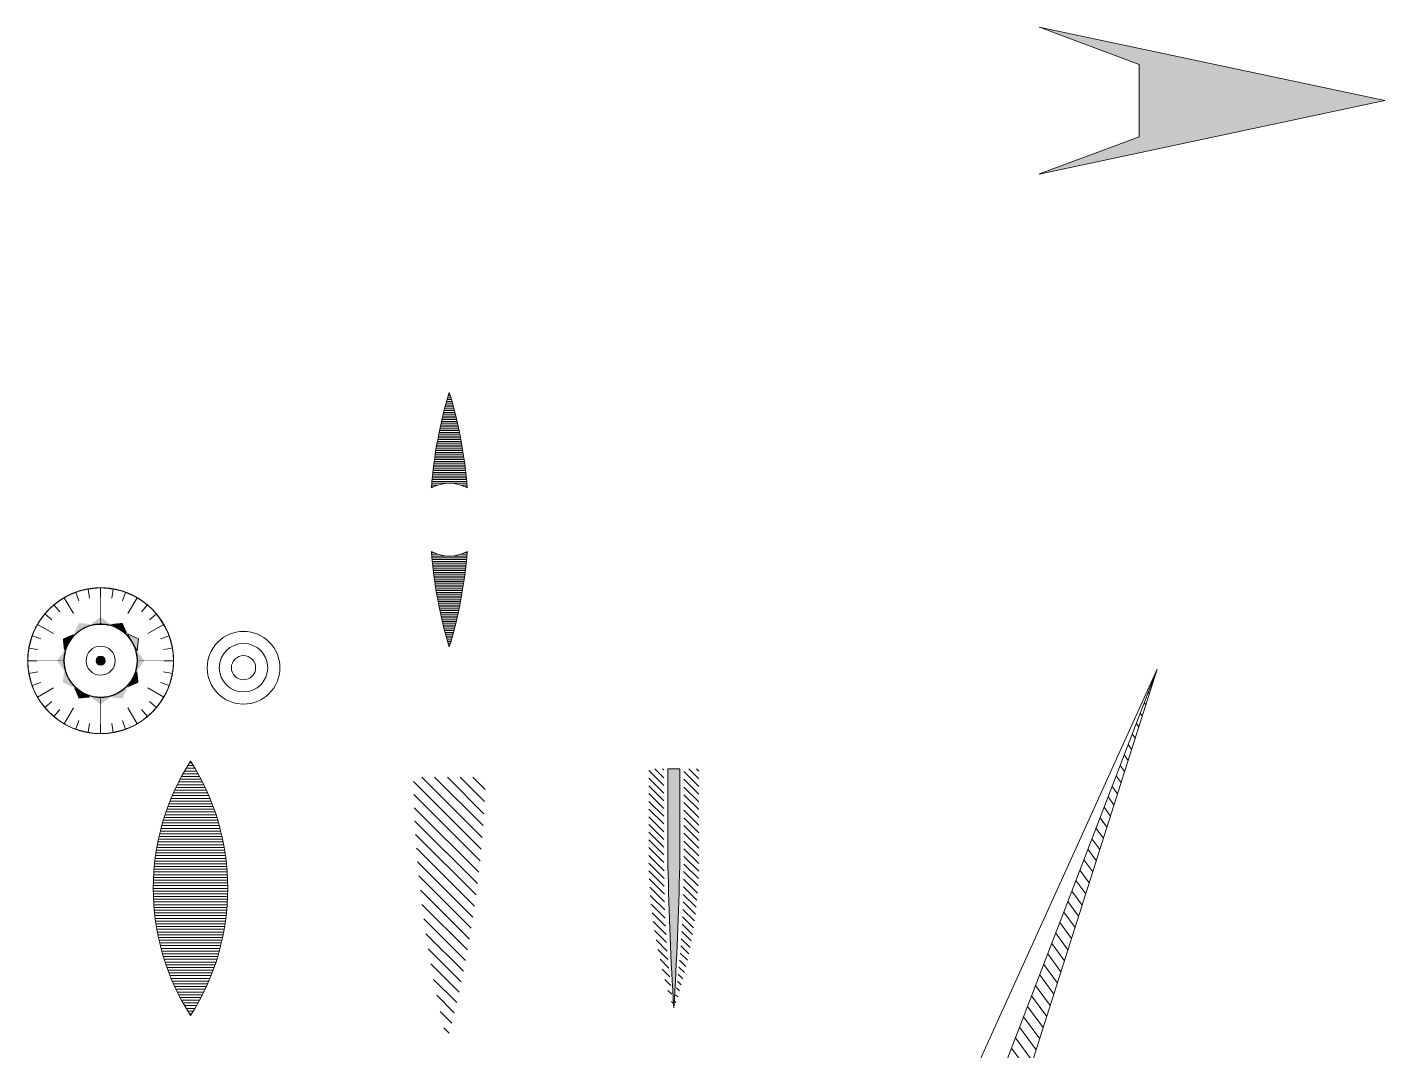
# Model space of a CAD drawing. Header units: metres. Extents: x 19099176 to 20012161, y 3456532 to 4050667.
# Drawn here: x 19146670 to 19179087, y 3743223 to 3767675 of the extents above; entities that cross this region are included whole.
import ezdxf

# ---------------------------------------------------------------- set-up
doc = ezdxf.new("R2010")
doc.units = ezdxf.units.M
doc.header["$MEASUREMENT"] = 0
doc.linetypes.add('Continuous1', pattern=[0])
doc.layers.get('0').update_dxf_attribs({"color": 250, "lineweight": 0})

# ---------------------------------------------------------------- blocks, each defined once
blk = doc.blocks.new('TOOL001')
for p, q in [((-0.6840402866513374, 1.879385241571815), (-0.5985352508199204, 1.644462086375338)), ((-0.3472963553338606, 1.969615506024416), (-0.3038843109171281, 1.723413567771364)), ((0, 2), (0, 1.75)), ((0.3472963553338689, 1.969615506024414), (0.3038843109171354, 1.723413567771361)), ((0.6840402866513451, 1.879385241571813), (0.5985352508199269, 1.644462086375336)), ((-1.285575219373077, 1.532088886237955), (-1.124878316951442, 1.340577775458211)), ((-1, 1.732050807568876), (-0.75, 1.299038105676658)), ((-1, 1.732050807568876), (-0.875, 1.515544456622766)), ((0.9999999999999988, 1.732050807568876), (0.7499999999999992, 1.299038105676658)), ((1.000000000000005, 1.732050807568873), (0.8750000000000056, 1.515544456622764)), ((1.285575219373084, 1.53208888623795), (1.124878316951448, 1.340577775458206)), ((-1.532088886237955, 1.285575219373077), (-1.340577775458211, 1.124878316951444)), ((1.532088886237959, 1.285575219373072), (1.340577775458215, 1.124878316951438)), ((-1.732050807568876, 1), (-1.299038105676658, 0.7500000000000006)), ((-1.732050807568876, 1), (-1.515544456622766, 0.8750000000000003)), ((1.732050807568875, 1), (1.299038105676656, 0.7500000000000006)), ((1.73205080756888, 0.9999999999999944), (1.51554445662277, 0.8749999999999948)), ((-1.879385241571815, 0.6840402866513376), (-1.644462086375338, 0.5985352508199207)), ((1.040088112199764, 0.6001556491485106), (0.7351862693403195, 0.7346743575657732)), ((0.7351862693403195, 0.7346743575657732), (1.004337477358622, 0.267866080693403)), ((1.004337477358622, 0.267866080693403), (1.040088112199764, 0.6001556491485106)), ((1.879385241571817, 0.6840402866513317), (1.64446208637534, 0.5985352508199152)), ((-2, 0), (-1.75, 0)), ((-1.969615506024416, 0.3472963553338602), (-1.723413567771364, 0.3038843109171278)), ((1.969615506024416, 0.3472963553338551), (1.723413567771364, 0.3038843109171232)), ((-1.969615506024416, -0.3472963553338602), (-1.723413567771364, -0.3038843109171278)), ((1.969615506024414, -0.3472963553338656), (1.723413567771362, -0.3038843109171324)), ((2, -5.3e-15), (1.75, -4.7e-15)), ((-1.879385241571815, -0.6840402866513376), (-1.644462086375338, -0.5985352508199207)), ((1.879385241571815, -0.6840402866513418), (1.644462086375338, -0.598535250819924)), ((-1.732050807568876, -0.9999999999999998), (-1.299038105676658, -0.75)), ((-1.732050807568876, -0.9999999999999998), (-1.515544456622766, -0.8749999999999998)), ((1.732050807568875, -1), (1.299038105676656, -0.7500000000000006)), ((1.732050807568874, -1.000000000000002), (1.515544456622766, -0.8750000000000031)), ((-1.532088886237955, -1.285575219373077), (-1.340577775458211, -1.124878316951442)), ((-1.285575219373079, -1.532088886237954), (-1.124878316951444, -1.340577775458209)), ((-1, -1.732050807568875), (-0.7500000000000006, -1.299038105676656)), ((0.9999999999999988, -1.732050807568876), (0.7499999999999992, -1.299038105676658)), ((1.285575219373074, -1.532088886237958), (1.12487831695144, -1.340577775458214)), ((1.532088886237952, -1.28557521937308), (1.340577775458208, -1.124878316951446)), ((-1.000000000000001, -1.732050807568875), (-0.875000000000001, -1.515544456622766)), ((-0.6840402866513392, -1.879385241571815), (-0.5985352508199218, -1.644462086375338)), ((-0.3472963553338629, -1.969615506024414), (-0.3038843109171301, -1.723413567771362)), ((-2.7e-15, -2), (-2.3e-15, -1.75)), ((0.3472963553338577, -1.969615506024416), (0.3038843109171255, -1.723413567771364)), ((0.6840402866513342, -1.879385241571817), (0.5985352508199174, -1.64446208637534)), ((0.9999999999999966, -1.732050807568879), (0.8749999999999968, -1.515544456622768))]:
    blk.add_line(p, q)
for points, const_width in [([(-2.009999999999998, 0, 1), (2.009999999999998, 0, 1)], 0.02), ([(-1.012499999999999, 0, 1), (1.012499999999999, 0, 1)], 0.0249999999999999), ([(-0.0625, 0, 1), (0.0625, 0, 1)], 0.125)]:
    blk.add_lwpolyline(points, format="xyb", close=True, dxfattribs=dict(const_width=const_width))
at = {"const_width": 0.01}
for points in [[(0, 1), (0, 2)], [(-1, 0), (-2, 0)], [(1, 0), (2, 0)], [(0, -1), (0, -2)]]:
    blk.add_lwpolyline(points, dxfattribs=at)
for radius in [2, 1, 0.4, 0.125]:
    blk.add_circle((0, 0), radius)
blk.add_point((0, 0))
blk.add_point((0, 0))
blk.add_point((0, 0))
blk.add_point((0, 0))
blk.add_point((0, 0))
blk.add_point((0, 0))
for points in [[(0.2701899079866525, 1.003714809712046), (0.0002940177125316, 1.200820551913449), (-0.2672915935444825, 1.006386094676452)], [(-0.267866080693403, 1.004337477358622), (-0.6001556491485106, 1.040088112199764), (-0.7346743575657732, 0.7379101272329779)], [(0.735848729018645, 0.7341475693719711), (0.6006649027649403, 1.039794094487232), (0.2717117371106797, 1.005201720777459)], [(-0.7341475693719709, 0.735848729018645), (-1.039794094487232, 0.6006649027649404), (-1.005201720777459, 0.2717117371106798)], [(1.004337477358622, 0.267866080693403), (1.040088112199764, 0.6001556491485106), (0.7379101272329779, 0.7346743575657732)], [(-1.003714809712046, 0.2701899079866525), (-1.200820551913449, 0.0002940177125317), (-1.006386094676452, -0.2672915935444824)], [(1.003714809712046, -0.2701899079866516), (1.200820551913449, -0.0002940177125306), (1.006386094676452, 0.2672915935444833)], [(-1.004337477358622, -0.2678660806934026), (-1.040088112199764, -0.6001556491485102), (-0.7379101272329783, -0.7346743575657727)], [(0.7341475693719712, -0.7358487290186445), (1.039794094487232, -0.6006649027649398), (1.005201720777459, -0.2717117371106794)], [(-0.7358487290186452, -0.7341475693719706), (-0.6006649027649407, -1.039794094487232), (-0.2717117371106803, -1.005201720777459)], [(0.267866080693403, -1.004337477358622), (0.6001556491485106, -1.040088112199764), (0.7346743575657732, -0.7379101272329779)], [(-0.2701899079866525, -1.003714809712046), (-0.0002940177125317, -1.200820551913449), (0.2672915935444824, -1.006386094676452)]]:
    blk.add_solid(points)
blk = doc.blocks.new('Tool004')
at = {"linetype": 'Continuous'}
for radius in [1, 0.6667, 0.3333]:
    blk.add_circle((0, 0), radius, dxfattribs=at)
blk = doc.blocks.new('TOOL005')
at = {"color": 0}
for p, q in [((-0.0781920790304662, 3.375), (0.0780837356666142, 3.374999999999998)), ((-0.0319190172633519, 3.45), (0.031810673899499, 3.449999999999998)), ((-0.2893859823154772, 2.999999999999998), (0.2892776389516252, 3)), ((-0.2497359354638942, 3.075), (0.2496275921000413, 3.074999999999998)), ((-0.2088199331340421, 3.149999999999999), (0.2087115897701901, 3.149999999999999)), ((-0.1666104345406048, 3.225), (0.1665020911767527, 3.225)), ((-0.1230781844401383, 3.299999999999999), (0.1229698410762854, 3.299999999999999)), ((-0.4695051563101611, 2.625), (0.4693968129463091, 2.624999999999999)), ((-0.4358239022576962, 2.7), (0.4357155588938433, 2.699999999999998)), ((-0.400992547618687, 2.774999999999999), (0.4008842042548341, 2.774999999999999)), ((-0.3649905162529592, 2.85), (0.3648821728891072, 2.849999999999998)), ((-0.3277960212237483, 2.925000000000001), (0.3276876778598963, 2.924999999999999)), ((-0.6213042834544505, 2.25), (0.6211959400905978, 2.25)), ((-0.593102347975063, 2.324999999999999), (0.5929940046112093, 2.324999999999999)), ((-0.5638374495385367, 2.399999999999999), (0.5637291061746847, 2.399999999999999)), ((-0.5334940581611473, 2.475), (0.5333857147972944, 2.475)), ((-0.5020557503582072, 2.549999999999999), (0.5019474069943552, 2.549999999999999)), ((-0.7468563162148332, 1.875), (0.7467479728509803, 1.875)), ((-0.7237643325544294, 1.949999999999999), (0.7236559891905756, 1.95)), ((-0.6996752011154124, 2.024999999999999), (0.6995668577515586, 2.024999999999999)), ((-0.6745772051206096, 2.1), (0.6744688617567558, 2.1)), ((-0.6484579409714826, 2.174999999999998), (0.6483495976076306, 2.174999999999998)), ((-0.8477248662055981, 1.5), (0.8476165228417452, 1.5)), ((-0.8294647976770175, 1.574999999999999), (0.8293564543131646, 1.574999999999999)), ((-0.8102569022433652, 1.649999999999999), (0.8101485588795123, 1.649999999999999)), ((-0.7900924631446138, 1.725), (0.7899841197807609, 1.724999999999999)), ((-0.7689622141255095, 1.799999999999999), (0.7688538707616566, 1.799999999999999)), ((-0.9250769893531184, 1.125), (0.9249686459892644, 1.125)), ((-0.9114431275677672, 1.199999999999999), (0.9113347842039144, 1.199999999999999)), ((-0.8968974736914168, 1.274999999999999), (0.8967891303275639, 1.274999999999999)), ((-0.8814337689385408, 1.349999999999999), (0.8813254255746878, 1.349999999999999)), ((-0.8650452965105195, 1.424999999999999), (0.8649369531466657, 1.424999999999999)), ((-0.9797580958688136, 0.75), (0.9796497525049596, 0.75)), ((-0.9706044191080324, 0.825), (0.9704960757441796, 0.8249999999999998)), ((-0.9605638281938808, 0.9), (0.960455484830028, 0.9)), ((-0.9496321652872136, 0.975), (0.9495238219233606, 0.975)), ((-0.9378048739444879, 1.05), (0.9376965305806344, 1.05)), ((-1.012341425636283, 0.375), (1.012233082272429, 0.375)), ((-1.007573335679331, 0.45), (1.007464992315477, 0.45)), ((-1.001933419396204, 0.525), (1.001825076032351, 0.525)), ((-0.995419397254932, 0.6), (0.9953110538910784, 0.6)), ((-0.9880286265266968, 0.675), (0.9879202831628442, 0.675)), ((-1.023159362990775, 0), (1.023051019626922, 0)), ((-1.022728640102749, 0.075), (1.022620296738896, 0.075)), ((-1.021432177192146, 0.15), (1.021323833828295, 0.15)), ((-1.019269455825537, 0.225), (1.019161112461685, 0.225)), ((-1.016239610245758, 0.3), (1.016131266881904, 0.3)), ((-1.022724518003403, -0.075), (1.022616174639549, -0.075)), ((-1.021423931345752, -0.15), (1.021315587981899, -0.15)), ((-1.019257082933396, -0.225), (1.019148739569541, -0.225)), ((-1.016223105351569, -0.3), (1.016114761987715, -0.3)), ((-1.012320782116195, -0.375), (1.012212438752343, -0.375)), ((-1.007548545228611, -0.45), (1.007440201864757, -0.45)), ((-1.001904472012443, -0.5250000000000004), (1.00179612864859, -0.525)), ((-0.9953862812177352, -0.6000000000000001), (0.995277937853882, -0.6)), ((-0.9879913283737372, -0.675), (0.9878829850098843, -0.675)), ((-0.979716600368139, -0.7500000000000001), (0.979608257004286, -0.75)), ((-0.9705587092265108, -0.8249999999999998), (0.970450365862658, -0.825)), ((-0.9605138850615952, -0.9), (0.9604055416977424, -0.9)), ((-0.9495779681576592, -0.975), (0.9494696247938056, -0.975)), ((-0.9377464001503596, -1.05), (0.937638056786506, -1.05)), ((-0.9250142142574604, -1.125), (0.9249058708936077, -1.125)), ((-0.9113760245102362, -1.199999999999999), (0.9112676811463822, -1.199999999999999)), ((-0.8968260139293776, -1.274999999999999), (0.8967176705655246, -1.274999999999999)), ((-0.8813579215826772, -1.349999999999999), (0.8812495782188243, -1.349999999999999)), ((-0.8649650284546044, -1.424999999999999), (0.8648566850907518, -1.425)), ((-0.8476401420500501, -1.5), (0.8475317986861963, -1.5)), ((-0.82937557964578, -1.575), (0.8292672362819262, -1.574999999999999)), ((-0.8101631500936601, -1.649999999999999), (0.8100548067298075, -1.649999999999999)), ((-0.7899941340690173, -1.724999999999999), (0.7898857907051644, -1.725)), ((-0.7688592626457523, -1.799999999999999), (0.7687509192819002, -1.799999999999999)), ((-0.7467486940666817, -1.874999999999999), (0.7466403507028279, -1.875)), ((-0.7236519885628896, -1.95), (0.7235436451990376, -1.95)), ((-0.6995580810594773, -2.024999999999999), (0.6994497376956234, -2.024999999999999)), ((-0.6744552515865934, -2.099999999999999), (0.6743469082227405, -2.1)), ((-0.6483310931939715, -2.174999999999998), (0.6482227498301179, -2.174999999999998)), ((-0.6211724771437055, -2.25), (0.6210641337798526, -2.25)), ((-0.5929655151296293, -2.324999999999999), (0.5928571717657763, -2.324999999999999)), ((-0.5636955182416274, -2.399999999999999), (0.5635871748777747, -2.399999999999999)), ((-0.5333469523592173, -2.475), (0.5332386089953643, -2.475)), ((-0.5019033896199271, -2.549999999999998), (0.501795046256075, -2.549999999999998)), ((-0.4693474555637797, -2.624999999999999), (0.4692391121999268, -2.625)), ((-0.4356607715045168, -2.699999999999998), (0.4355524281406639, -2.699999999999998)), ((-0.4008238916200906, -2.774999999999999), (0.4007155482562377, -2.774999999999999)), ((-0.3648162341880727, -2.85), (0.3647078908242207, -2.85)), ((-0.3276160063144431, -2.924999999999998), (0.3275076629505911, -2.924999999999998)), ((-0.2892001214149378, -3), (0.2890917780510849, -3)), ((-0.2495441086044794, -3.074999999999998), (0.2494357652406265, -3.074999999999998)), ((-0.2086220130295029, -3.149999999999999), (0.20851366966565, -3.149999999999999)), ((-0.1664062860370397, -3.225), (0.1662979426731876, -3.225)), ((-0.1228676639091866, -3.299999999999998), (0.1227593205453346, -3.299999999999998)), ((-0.077975033697248, -3.374999999999998), (0.0778666903333951, -3.374999999999998)), ((-0.0316952844604739, -3.45), (0.0315869410966219, -3.449999999999998))]:
    blk.add_line(p, q, dxfattribs=at)
for centre, radius, start, end in [((5.475680838987786, 0.0001785805398236), 6.498840204432156, 147.4126268497658, 212.5873731502342), ((-5.475789182351644, 0.0001785805398233), 6.49884020443216, 327.4126268497659, 32.58737315023415)]:
    blk.add_arc(centre, radius, start, end)
blk = doc.blocks.new('*X42')
at = {"color": 0, "linetype": 'Continuous'}
for p, q in [((-0.0300967478577388, 3.399999999999999), (0.0300967478577388, 3.399999999999999)), ((-0.0151672970587651, 3.45), (0.0151672970587651, 3.45)), ((-0.1410771189080684, 3), (0.1410771189080702, 3)), ((-0.1280186616310015, 3.049999999999999), (0.1280186616310033, 3.049999999999999)), ((-0.1147292467455685, 3.1), (0.1147292467455667, 3.1)), ((-0.1012080769774695, 3.149999999999999), (0.1012080769774695, 3.149999999999999)), ((-0.0874543373779737, 3.2), (0.0874543373779719, 3.2)), ((-0.073467195055974, 3.25), (0.0734671950559722, 3.25)), ((-0.0592457989021256, 3.299999999999999), (0.0592457989021273, 3.299999999999999)), ((-0.0447892793048226, 3.35), (0.0447892793048208, 3.35)), ((-0.2260828830440911, 2.649999999999999), (0.2260828830440911, 2.649999999999999)), ((-0.2146202372003039, 2.7), (0.2146202372003021, 2.7)), ((-0.202931740722379, 2.75), (0.2029317407223807, 2.75)), ((-0.1910167131771061, 2.799999999999999), (0.1910167131771061, 2.799999999999999)), ((-0.1788744581277459, 2.85), (0.1788744581277477, 2.85)), ((-0.1665042629159057, 2.9), (0.1665042629159057, 2.9)), ((-0.1539053984368444, 2.95), (0.1539053984368444, 2.95)), ((-0.3097299598747831, 2.25), (0.3097299598747831, 2.25)), ((-0.3000514768540921, 2.299999999999999), (0.3000514768540921, 2.299999999999999)), ((-0.2901520346812774, 2.35), (0.2901520346812774, 2.35)), ((-0.2800310738314131, 2.399999999999999), (0.2800310738314131, 2.399999999999999)), ((-0.269688020304363, 2.45), (0.269688020304363, 2.45)), ((-0.2591222854534632, 2.5), (0.2591222854534614, 2.5)), ((-0.2483332658088297, 2.549999999999999), (0.2483332658088315, 2.549999999999999)), ((-0.2373203428951953, 2.6), (0.2373203428951935, 2.6)), ((-0.3713365194690361, 1.9), (0.3713365194690379, 1.9)), ((-0.3631902661187212, 1.95), (0.3631902661187212, 1.95)), ((-0.3548265783063389, 2), (0.3548265783063407, 2)), ((-0.3462449934614504, 2.049999999999999), (0.3462449934614504, 2.049999999999999)), ((-0.3374450355975291, 2.1), (0.3374450355975309, 2.1)), ((-0.3284262151749129, 2.149999999999999), (0.3284262151749111, 2.149999999999999)), ((-0.3191880289591662, 2.2), (0.3191880289591662, 2.2)), ((-0.4287300877869509, 1.5), (0.4287300877869509, 1.5)), ((-0.4223082257690153, 1.55), (0.4223082257690153, 1.55)), ((-0.4156721618810481, 1.6), (0.4156721618810481, 1.6)), ((-0.4088215364670075, 1.649999999999999), (0.4088215364670093, 1.649999999999999)), ((-0.4017559773970573, 1.7), (0.4017559773970554, 1.7)), ((-0.3944750999640032, 1.75), (0.394475099964005, 1.75)), ((-0.3869785067758258, 1.8), (0.3869785067758258, 1.8)), ((-0.3792657876442096, 1.85), (0.3792657876442114, 1.85)), ((-0.4677131055073592, 1.149999999999999), (0.4677131055073592, 1.149999999999999)), ((-0.4627816140073904, 1.199999999999999), (0.4627816140073886, 1.199999999999999)), ((-0.4576380968715057, 1.25), (0.457638096871504, 1.25)), ((-0.4522822791754031, 1.3), (0.4522822791754031, 1.3)), ((-0.4467138741417962, 1.35), (0.4467138741417979, 1.35)), ((-0.4409325830624642, 1.399999999999999), (0.4409325830624642, 1.399999999999999)), ((-0.4349380952168236, 1.45), (0.4349380952168236, 1.45)), ((-0.4891989802143543, 0.9), (-0.4358898943540668, 0.9)), ((-0.4853239028572638, 0.95), (-0.312249899919919, 0.95)), ((-0.4812379991808983, 1), (0.4812379991808983, 1)), ((-0.4769410524754605, 1.05), (0.4769410524754624, 1.05)), ((-0.4724328345172319, 1.1), (0.4724328345172319, 1.1)), ((0.312249899919919, 0.95), (0.4853239028572657, 0.95)), ((0.4358898943540668, 0.9), (0.4891989802143543, 0.9)), ((-0.4891989802143543, -0.9), (-0.4358898943540668, -0.9)), ((-0.4853239028572638, -0.95), (-0.312249899919919, -0.95)), ((-0.4812379991808983, -1), (0.4812379991808983, -1)), ((-0.4769410524754605, -1.05), (0.4769410524754624, -1.05)), ((-0.4724328345172319, -1.1), (0.4724328345172319, -1.1)), ((0.312249899919919, -0.95), (0.4853239028572657, -0.95)), ((0.4358898943540668, -0.9), (0.4891989802143543, -0.9)), ((-0.4677131055073592, -1.149999999999999), (0.4677131055073592, -1.149999999999999)), ((-0.4627816140073904, -1.199999999999999), (0.4627816140073886, -1.199999999999999)), ((-0.4576380968715057, -1.25), (0.457638096871504, -1.25)), ((-0.4522822791754031, -1.3), (0.4522822791754031, -1.3)), ((-0.4467138741417962, -1.35), (0.4467138741417979, -1.35)), ((-0.4409325830624642, -1.399999999999999), (0.4409325830624642, -1.399999999999999)), ((-0.4349380952168236, -1.45), (0.4349380952168236, -1.45)), ((-0.4287300877869509, -1.5), (0.4287300877869509, -1.5)), ((-0.4223082257690153, -1.55), (0.4223082257690153, -1.55)), ((-0.4156721618810481, -1.6), (0.4156721618810481, -1.6)), ((-0.4088215364670075, -1.649999999999999), (0.4088215364670093, -1.649999999999999)), ((-0.4017559773970573, -1.7), (0.4017559773970554, -1.7)), ((-0.3944750999640032, -1.75), (0.394475099964005, -1.75)), ((-0.3869785067758258, -1.8), (0.3869785067758258, -1.8)), ((-0.3792657876442096, -1.85), (0.3792657876442114, -1.85)), ((-0.3713365194690361, -1.9), (0.3713365194690379, -1.9)), ((-0.3631902661187212, -1.95), (0.3631902661187212, -1.95)), ((-0.3548265783063389, -2), (0.3548265783063407, -2)), ((-0.3462449934614504, -2.049999999999999), (0.3462449934614504, -2.049999999999999)), ((-0.3374450355975291, -2.1), (0.3374450355975309, -2.1)), ((-0.3284262151749129, -2.149999999999999), (0.3284262151749111, -2.149999999999999)), ((-0.3191880289591662, -2.2), (0.3191880289591662, -2.2)), ((-0.3097299598747831, -2.25), (0.3097299598747831, -2.25)), ((-0.3000514768540921, -2.299999999999999), (0.3000514768540921, -2.299999999999999)), ((-0.2901520346812774, -2.35), (0.2901520346812774, -2.35)), ((-0.2800310738314131, -2.399999999999999), (0.2800310738314131, -2.399999999999999)), ((-0.269688020304363, -2.45), (0.269688020304363, -2.45)), ((-0.2591222854534632, -2.5), (0.2591222854534614, -2.5)), ((-0.2483332658088297, -2.549999999999999), (0.2483332658088315, -2.549999999999999)), ((-0.2373203428951953, -2.6), (0.2373203428951935, -2.6)), ((-0.2260828830440911, -2.649999999999999), (0.2260828830440911, -2.649999999999999)), ((-0.2146202372003039, -2.7), (0.2146202372003021, -2.7)), ((-0.202931740722379, -2.75), (0.2029317407223807, -2.75)), ((-0.1910167131771061, -2.799999999999999), (0.1910167131771061, -2.799999999999999)), ((-0.1788744581277459, -2.85), (0.1788744581277477, -2.85)), ((-0.1665042629159057, -2.9), (0.1665042629159057, -2.9)), ((-0.1539053984368444, -2.95), (0.1539053984368444, -2.95)), ((-0.1410771189080684, -3), (0.1410771189080702, -3)), ((-0.1280186616310015, -3.049999999999999), (0.1280186616310033, -3.049999999999999)), ((-0.1147292467455685, -3.1), (0.1147292467455667, -3.1)), ((-0.1012080769774695, -3.149999999999999), (0.1012080769774695, -3.149999999999999)), ((-0.0874543373779737, -3.2), (0.0874543373779719, -3.2)), ((-0.073467195055974, -3.25), (0.0734671950559722, -3.25)), ((-0.0592457989021256, -3.299999999999999), (0.0592457989021273, -3.299999999999999)), ((-0.0447892793048226, -3.35), (0.0447892793048208, -3.35)), ((-0.0300967478577388, -3.399999999999999), (0.0300967478577388, -3.399999999999999)), ((-0.0151672970587651, -3.45), (0.0151672970587651, -3.45))]:
    blk.add_line(p, q, dxfattribs=at)
blk = doc.blocks.new('TOOL006')
at = {"linetype": 'Continuous'}
for centre, radius, start, end in [((11.44798416469449, 0), 11.97106266941644, 163, 175.8277307848477), ((-11.44798416469449, 0), 11.97106266941644, 4.172269215152294, 17.00000000000001), ((0, 0), 0.9999999999999998, 60.57045864268863, 119.4295413573113), ((11.44798416469449, 0), 11.97106266941644, 184.1722692151522, 197), ((0, 0), 0.9999999999999998, 240.5704586426886, 299.4295413573113), ((-11.44798416469449, 0), 11.97106266941644, 342.9999999999999, 355.8277307848478)]:
    blk.add_arc(centre, radius, start, end, dxfattribs=at)
blk.add_blockref('*X42', (0, 0), dxfattribs=at)
blk = doc.blocks.new('*X46')
at = {"color": 0}
for p, q in [((0.5445755689847723, 19.39583566047586), (-0.4595887705393617, 20.4)), ((0.5595928797785952, 19.592950384038), (-0.2474567361833969, 20.4)), ((0.5727215953330324, 19.79195370283953), (-0.0353247018274322, 20.4)), ((0.5839103459092989, 19.99289698661923), (0.1768073325285326, 20.4)), ((0.5931047491281767, 20.19583461775631), (0.3889393668844949, 20.4)), ((0.5277182445702701, 19.2005609505344), (-0.5989842665077312, 20.3272634616124)), ((0.5090669032542046, 19.0070802574945), (-0.5943548376375567, 20.11050199838626)), ((0.4886651411980232, 18.81534998519471), (-0.5872293490027368, 19.89124447539548)), ((0.4665543215709569, 18.62532877046582), (-0.5775166536752537, 19.66939974571203)), ((0.4427737271693779, 18.43697733051144), (-0.5651188700800134, 19.44486992776083)), ((0.4173606996887962, 18.25025832363605), (-0.5499306664751522, 19.2175496898)), ((0.3903507670484565, 18.06513622192043), (-0.5318384439120223, 18.98732543288091)), ((0.3617777599979526, 17.88157719461497), (-0.5107193994573686, 18.75407435407029)), ((0.3316739190881854, 17.69954900116877), (-0.4864404474606979, 18.51766336771765)), ((0.3000699929619195, 17.51902089293908), (-0.4588569716004082, 18.2779478575014)), ((0.2669953288088607, 17.33996352273617), (-0.4278113740195586, 18.03477022556459)), ((0.2324779557346588, 17.16234886145441), (-0.3931313796262934, 17.78795819681536)), ((0.1965446617095274, 16.98615012112357), (-0.3546280429820001, 17.5373228258151)), ((0.1592210646894934, 16.81134168378764), (-0.3120933912953951, 17.28265613977253)), ((0.1205316784392814, 16.63789903568189), (-0.2652976187085372, 17.02372833282971)), ((0.0804999735299355, 16.46579870623527), (-0.2139857226317048, 16.76028440239691)), ((0.0391484339349226, 16.29501821147432), (-0.157873439951544, 16.49204008536079)), ((-0.0035013903949839, 16.12553600144826), (-0.0966422959801143, 16.21867690703339))]:
    blk.add_line(p, q, dxfattribs=at)
blk = doc.blocks.new('TOOL008')
at = {"lineweight": 25, "xscale": 1.647058823529411, "yscale": 1.647058823529411, "zscale": 1.647058823529411}
blk.add_blockref('*X46', (0.0057669959446822, -26.55970635532655), dxfattribs=at)
blk = doc.blocks.new('羽毛')
for p, q in [((-6.391012528474247, -14.09968621527029), (0, 0)), ((-5.327378893327078, -13.87829649848697), (0, 0)), ((-4.685083696596591, -14.7545309401581), (-5.68e-14, 2.84e-14)), ((-0.131494709736728, -0.3425554304002247), (-0.1156410559699736, -0.3641833633623221)), ((-0.2420454370471816, -0.6305499212105872), (-0.212863239813089, -0.6703609713792531)), ((-0.3525961643576068, -0.9185444120209352), (-0.3100854236562327, -0.976538579396184)), ((-0.463146891668032, -1.206538902831282), (-0.4073076074993196, -1.282716187413114)), ((-0.6842483462888822, -1.782527884452008), (-0.6017519751855787, -1.895071403446975)), ((-0.5736976189784855, -1.494533393641653), (-0.5045297913424635, -1.588893795430044)), ((-0.7947990735993358, -2.07052237526237), (-0.6989741590286941, -2.201249011463914)), ((-0.9053498009097892, -2.358516866072732), (-0.7961963428718093, -2.507426619480837)), ((-1.126451255530639, -2.934505847693428), (-0.9906407105580683, -3.1197818355147)), ((-1.015900528220214, -2.646511356883066), (-0.8934185267149246, -2.813604227497768)), ((-1.237001982841064, -3.222500338503792), (-1.087862894401155, -3.425959443531631)), ((-1.347552710151489, -3.51049482931414), (-1.185085078244297, -3.732137051548555)), ((-1.568654164772367, -4.086483810934851), (-1.379529445930528, -4.344492267582417)), ((-1.458103437461943, -3.798489320124494), (-1.282307262087414, -4.038314659565486)), ((-1.679204892082793, -4.374478301745221), (-1.476751629773643, -4.650669875599355)), ((-1.789755619393246, -4.662472792555568), (-1.57397381361676, -4.956847483616286)), ((-1.900306346703671, -4.950467283365938), (-1.671195997459903, -5.263025091633223)), ((-2.121407801324551, -5.526456264986626), (-1.865640365146133, -5.875380307667086)), ((-2.010857074014096, -5.238461774176272), (-1.768418181303018, -5.569202699650148)), ((-2.231958528634946, -5.81445075579699), (-1.962862548989249, -6.18155791568401)), ((-2.342509255945401, -6.102445246607343), (-2.060084732832364, -6.487735523700948)), ((-2.563610710566279, -6.67843422822807), (-2.254529100518595, -7.100090739734794)), ((-2.453059983255826, -6.390439737417699), (-2.15730691667548, -6.793913131717862)), ((-2.674161437876704, -6.966428719038412), (-2.351751284361739, -7.406268347751727)), ((-2.78471216518713, -7.254423209848782), (-2.448973468204854, -7.712445955768671)), ((-3.005813619808008, -7.830412191469492), (-2.643417835891085, -8.324801171802532)), ((-2.895262892497555, -7.542417700659136), (-2.54619565204797, -8.018623563785594)), ((-3.116364347118433, -8.118406682279847), (-2.7406400197342, -8.630978779819463)), ((-3.226915074428858, -8.406401173090202), (-2.837862203577343, -8.937156387836403)), ((-3.337465801739313, -8.694395663900558), (-2.935084387420458, -9.243333995853332)), ((-3.558567256360162, -9.270384645521276), (-3.129528755106689, -9.855689211887196)), ((-3.448016529049708, -8.982390154710913), (-3.032306571263574, -9.549511603870261)), ((-3.669117983670588, -9.55837913633163), (-3.226750938949805, -10.16186681990412)), ((-3.779668710981013, -9.846373627141979), (-3.323973122792922, -10.46804442792105)), ((-4.000770165601919, -10.42236260876269), (-3.51841749047918, -11.08039964395491)), ((-3.890219438291466, -10.13436811795234), (-3.421195306636036, -10.77422203593798)), ((-4.111320892912317, -10.71035709957304), (-3.615639674322295, -11.38657725197184)), ((-4.221871620222772, -10.99835159038341), (-3.71286185816541, -11.69275485998877)), ((-4.332422347533166, -11.28634608119376), (-3.810084042008526, -11.9989324680057)), ((-4.553523802154045, -11.86233506281447), (-4.004528409694755, -12.61128768403956)), ((-4.442973074843621, -11.57434057200412), (-3.907306225851641, -12.30511007602263)), ((-4.6640745294645, -12.15032955362482), (-4.101750593537872, -12.9174652920565)), ((-4.774625256774925, -12.43832404443518), (-4.198972777381015, -13.22364290007343)), ((-4.999219857705952, -13.00954759246346), (-4.393417145067246, -13.83599811610729)), ((-4.885175984085349, -12.72631853524554), (-4.296194961224131, -13.52982050809037)), ((-5.106277438706229, -13.30230751686626), (-4.490639328910362, -14.14217572412422)), ((-5.216828166016653, -13.59030200767661), (-4.587861512753476, -14.44835333214117)), ((-5.327378893327078, -13.87829649848697), (-6.391012528474247, -14.09968621527029)), ((-5.327378893327078, -13.87829649848697), (-4.685083696596591, -14.7545309401581))]:
    blk.add_line(p, q)
blk = doc.blocks.new('FLOM1')
at = {"linetype": 'Continuous1'}
h = blk.add_hatch(color=7, dxfattribs=at)
edge = h.paths.add_edge_path()
edge.add_line((-0.05380000000000029, 2.1911), (0.05379999999999985, 2.1911))
edge.add_line((0.05379999999999985, 2.1911), (0.05369999999999964, 2.1911))
edge.add_line((0.05369999999999964, 2.1911), (0.05369999999999964, 1.2961))
edge.add_line((0.05369999999999964, 1.2961), (0.05379578447070088, 1.30120045482262))
edge.add_arc((-30.21334155569538, 1.901219415065181), 30.2730841759, 356.39970277777786, 358.8643111111112, ccw=False)
edge.add_line((-4.257332068213771e-06, 0.0002000000000004221), (-4.161595949181418e-06, 0.0002000000000004221))
edge.add_arc((30.21333313676733, 1.90121941506517), 30.27308417589995, 181.1356888888888, 183.6002972222222, ccw=False)
edge.add_line((-0.05380420339871783, 1.301200454822618), (-0.05370000000000008, 1.2961))
edge.add_line((-0.05370000000000008, 1.2961), (-0.05370000000000008, 2.1911))
edge.add_line((-0.05370000000000008, 2.1911), (-0.05380000000000029, 2.1911))
at = {"color": 7, "linetype": 'Continuous', "lineweight": 0}
for p, q in [((-0.0929000000000002, 2.0388), (-0.2297000000000002, 2.1756)), ((-0.0929000000000002, 2.1096), (-0.1744000000000003, 2.1911)), ((-0.0929000000000002, 2.1803), (-0.1037000000000003, 2.1911)), ((0.2296999999999998, 2.0289), (0.09289999999999976, 2.1657)), ((0.2296999999999998, 2.0997), (0.1382999999999996, 2.1911)), ((0.2296999999999998, 2.1704), (0.2089999999999996, 2.1911)), ((-0.0929000000000002, 1.9681), (-0.2297000000000002, 2.1049)), ((-0.0929000000000002, 1.8974), (-0.2297000000000002, 2.0342)), ((0.2296999999999998, 1.9582), (0.09289999999999976, 2.095)), ((0.2296999999999998, 1.8875), (0.09289999999999976, 2.0243)), ((-0.0929000000000002, 1.8267), (-0.2297000000000002, 1.9635)), ((-0.0929000000000002, 1.756), (-0.2297000000000002, 1.8928)), ((0.2296999999999998, 1.8168), (0.09289999999999976, 1.9536)), ((0.2296999999999998, 1.7461), (0.09289999999999976, 1.8829)), ((-0.0929000000000002, 1.6853), (-0.2297000000000002, 1.8221)), ((-0.0929000000000002, 1.6146), (-0.2297000000000002, 1.7514)), ((0.2296999999999998, 1.6754), (0.09289999999999976, 1.8122)), ((0.2296999999999998, 1.6047), (0.09289999999999976, 1.7415)), ((-0.0929000000000002, 1.5439), (-0.2297000000000002, 1.6807)), ((0.2296999999999998, 1.534), (0.09289999999999976, 1.6708)), ((-0.0929000000000002, 1.4732), (-0.2297000000000002, 1.61)), ((-0.0929000000000002, 1.4024), (-0.2297000000000002, 1.5392)), ((0.2296999999999998, 1.4633), (0.09289999999999976, 1.6001)), ((0.2296999999999998, 1.3925), (0.09289999999999976, 1.5293)), ((-0.0929000000000002, 1.331700000000001), (-0.2297000000000002, 1.468500000000001)), ((-0.08810000000000029, 1.256200000000001), (-0.2297000000000002, 1.3978)), ((0.2296999999999998, 1.321800000000001), (0.09289999999999976, 1.458600000000001)), ((0.2281, 1.252800000000001), (0.09289999999999976, 1.3879)), ((-0.08820000000000006, 1.1856), (-0.2297000000000002, 1.327100000000001)), ((-0.08830000000000027, 1.115), (-0.2282000000000002, 1.2549)), ((0.2215999999999996, 1.1178), (0.08839999999999959, 1.251)), ((0.2254999999999998, 1.184600000000001), (0.09289999999999976, 1.317200000000001)), ((-0.08680000000000021, 1.042800000000001), (-0.2253000000000003, 1.1813)), ((0.2170999999999998, 1.051600000000001), (0.08819999999999961, 1.1805)), ((-0.08530000000000015, 0.9706000000000001), (-0.2208000000000001, 1.106100000000001)), ((-0.08290000000000042, 0.8975), (-0.2155, 1.0301)), ((0.2049999999999996, 0.9222999999999999), (0.08689999999999998, 1.0404)), ((0.2112999999999996, 0.9866999999999999), (0.08789999999999987, 1.1101)), ((-0.07970000000000033, 0.8235999999999999), (-0.2079000000000004, 0.9517000000000007)), ((-0.07640000000000002, 0.7495000000000003), (-0.1993, 0.8725000000000005)), ((0.1894999999999998, 0.7964000000000002), (0.08329999999999993, 0.9024999999999999)), ((0.1974999999999998, 0.859), (0.08509999999999973, 0.9714)), ((-0.07140000000000013, 0.6739000000000006), (-0.1887000000000003, 0.7911999999999999)), ((0.1706999999999996, 0.6737000000000002), (0.07699999999999996, 0.7674000000000003)), ((0.1804999999999999, 0.7347000000000001), (0.0801999999999996, 0.8349000000000002)), ((-0.0665, 0.5982000000000003), (-0.1762000000000001, 0.7079000000000004)), ((-0.06020000000000003, 0.5212000000000003), (-0.1623000000000001, 0.6233000000000004)), ((0.1489999999999996, 0.5540000000000003), (0.06879999999999997, 0.6341999999999999)), ((0.1602999999999999, 0.6134000000000004), (0.07339999999999991, 0.7003000000000004)), ((-0.05340000000000034, 0.4437000000000006), (-0.1455000000000002, 0.5358)), ((0.1244999999999998, 0.4371), (0.05879999999999974, 0.5028000000000006)), ((0.1374, 0.4949000000000003), (0.06409999999999982, 0.5682)), ((-0.04580000000000028, 0.3654000000000002), (-0.1265000000000001, 0.4461000000000004)), ((0.09739999999999993, 0.3228), (0.04679999999999973, 0.3734000000000002)), ((0.1115999999999997, 0.3792), (0.05279999999999996, 0.4381000000000004)), ((-0.03700000000000037, 0.2859000000000007), (-0.1054000000000004, 0.3543000000000003)), ((-0.02790000000000026, 0.2061000000000002), (-0.08120000000000038, 0.2593000000000005)), ((0.08299999999999974, 0.2664), (0.03979999999999961, 0.3097000000000003)), ((-0.01710000000000012, 0.1246), (-0.05330000000000013, 0.1607000000000003)), ((0.0519999999999996, 0.1561000000000003), (0.02509999999999968, 0.1829000000000001)), ((0.06769999999999987, 0.2110000000000003), (0.03249999999999975, 0.2463000000000006)), ((-0.006300000000000416, 0.04309999999999992), (-0.02200000000000024, 0.05880000000000063)), ((0.01859999999999973, 0.04800000000000004), (0.008099999999999774, 0.05850000000000044)), ((0.03569999999999984, 0.1016000000000004), (0.01669999999999972, 0.1207000000000003))]:
    blk.add_line(p, q, dxfattribs=at)
blk.add_lwpolyline([(-0.05380000000000029, 2.1911), (0.05379999999999985, 2.1911), (0.05369999999999964, 2.1911), (0.05369999999999964, 1.2961), (0.05379578447070088, 1.30120045482262, -0.01075429711416362), (-4.257332068213771e-06, 0.0002000000000004221), (-4.161595949181418e-06, 0.0002000000000004221, -0.01075429711416362), (-0.05380420339871783, 1.301200454822618), (-0.05370000000000008, 1.2961), (-0.05370000000000008, 2.1911)], format="xyb", close=True, dxfattribs=at)
blk = doc.blocks.new('Arrow')
h = blk.add_hatch(color=256)
h.dxf.hatch_style = 1
h.paths.add_polyline_path([(-8247.657338818384, 1753.093685773347), (-5866.854615624994, 866.0240904316307), (-5866.854615624994, 0), (-5866.854615624994, -866.0240904316307), (-8247.657338818386, -1753.093685773347), (9.094947017729282e-13, -7.105427357601002e-14)])
for p, q in [((0, 0), (-8253.941766623408, 1754.429482139647)), ((-8247.657338805497, 1753.093685768545), (-5866.854615624994, 866.0240904316306)), ((-5866.854615624994, 0), (-5866.854615624994, 866.0240904316306)), ((0, 0), (-8253.941766623408, -1754.429482139647)), ((-5866.854615624994, 0), (-5866.854615624994, -866.0240904316306)), ((-8247.657338805497, -1753.093685768545), (-5866.854615624994, -866.0240904316306))]:
    blk.add_line(p, q)

msp = doc.modelspace()

# ---------------------------------------------------------------- block references
msp.add_blockref('Arrow', (19179087.27509191, 3765921.0522316))
for name, p, xscale, yscale, zscale in [('TOOL006', (19156749.2016318, 3755911.317141127), 868.7595900987701, 868.7595900987701, 868.7595900987701), ('TOOL001', (19148424.98109283, 3752542.155340388), 868.7595900987701, 868.7595900987701, 868.7595900987701), ('Tool004', (19151836.60711278, 3752374.171444502), 868.7595900987701, 868.7595900987701, 868.7595900987701), ('羽毛', (19173649.32197596, 3752340.346592497), 868.7595900987701, 868.7595900987701, 868.7595900987701), ('TOOL005', (19150571.63811328, 3747104.645662379), 868.7595900987701, 868.7595900987701, 868.7595900987701), ('TOOL008', (19156749.2016318, 3743642.350631308), 868.7595900987701, 868.7595900987701, 868.7595900987701), ('FLOM1', (19162110.18879827, 3744249.556917587), 2606.278770296311, 2606.278770296311, 2606.278770296311)]:
    msp.add_blockref(name, p, dxfattribs=dict(xscale=xscale, yscale=yscale, zscale=zscale))

doc.saveas('drawing.dxf')
